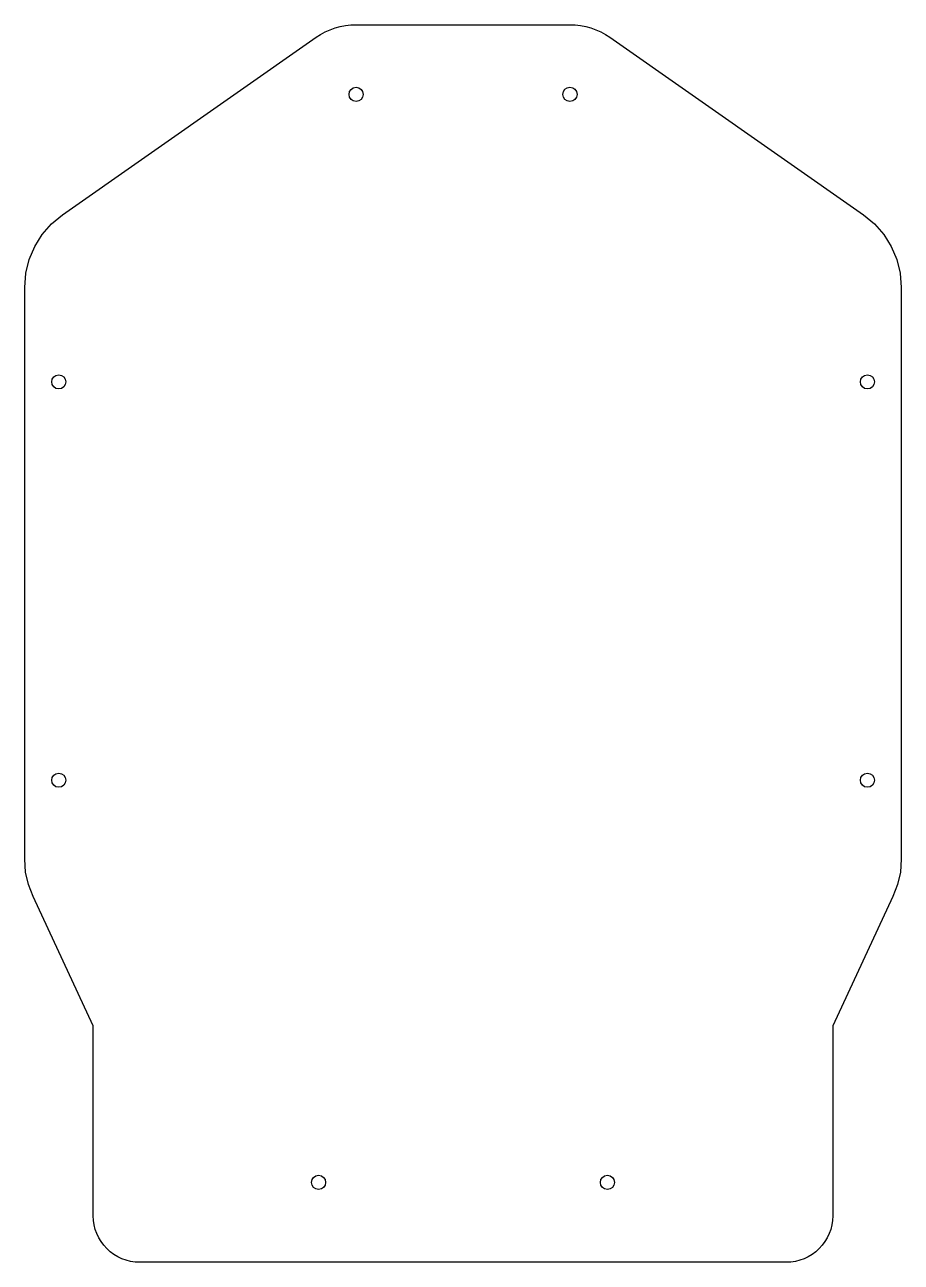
# Model space of a CAD drawing. Header units: millimetres. Extents: x -94 to 94, y -133 to 133.
import ezdxf

# ---------------------------------------------------------------- set-up
doc = ezdxf.new("R2010")
doc.units = ezdxf.units.MM
doc.layers.get('0').update_dxf_attribs({"linetype": 'CONTINUOUS'})

msp = doc.modelspace()

# ---------------------------------------------------------------- linework, layer by layer
msp.add_lwpolyline([(-94.46, -46.51), (-94.46, 76.75), (-94.21, 79.78), (-93.49, 82.74), (-92.3, 85.54), (-90.69, 88.12), (-88.68, 90.41), (-86.33, 92.35), (-31.66, 130.64, -0.153915), (-23.05, 133.35), (23.05, 133.35, -0.153915), (31.66, 130.64), (86.33, 92.35), (88.68, 90.41), (90.69, 88.12), (92.3, 85.54), (93.49, 82.74), (94.21, 79.78), (94.46, 76.75), (94.46, -46.51), (94.26, -49.27), (93.66, -51.97), (92.67, -54.56), (79.68, -82.42), (79.68, -123.35, -0.414214), (69.68, -133.35), (-69.68, -133.35, -0.414214), (-79.68, -123.35), (-79.68, -82.42), (-92.67, -54.56), (-93.66, -51.97), (-94.26, -49.27)], format="xyb", close=True)
for centre, radius in [((-23.05, 118.35), 1.52), ((23.05, 118.35), 1.53), ((-87.13, 56.39), 1.52), ((87.16, 56.39), 1.52), ((-87.13, -29.46), 1.52), ((87.16, -29.46), 1.52), ((-31.12, -116.13), 1.52), ((31.12, -116.13), 1.52)]:
    msp.add_circle(centre, radius)

doc.saveas('drawing.dxf')
